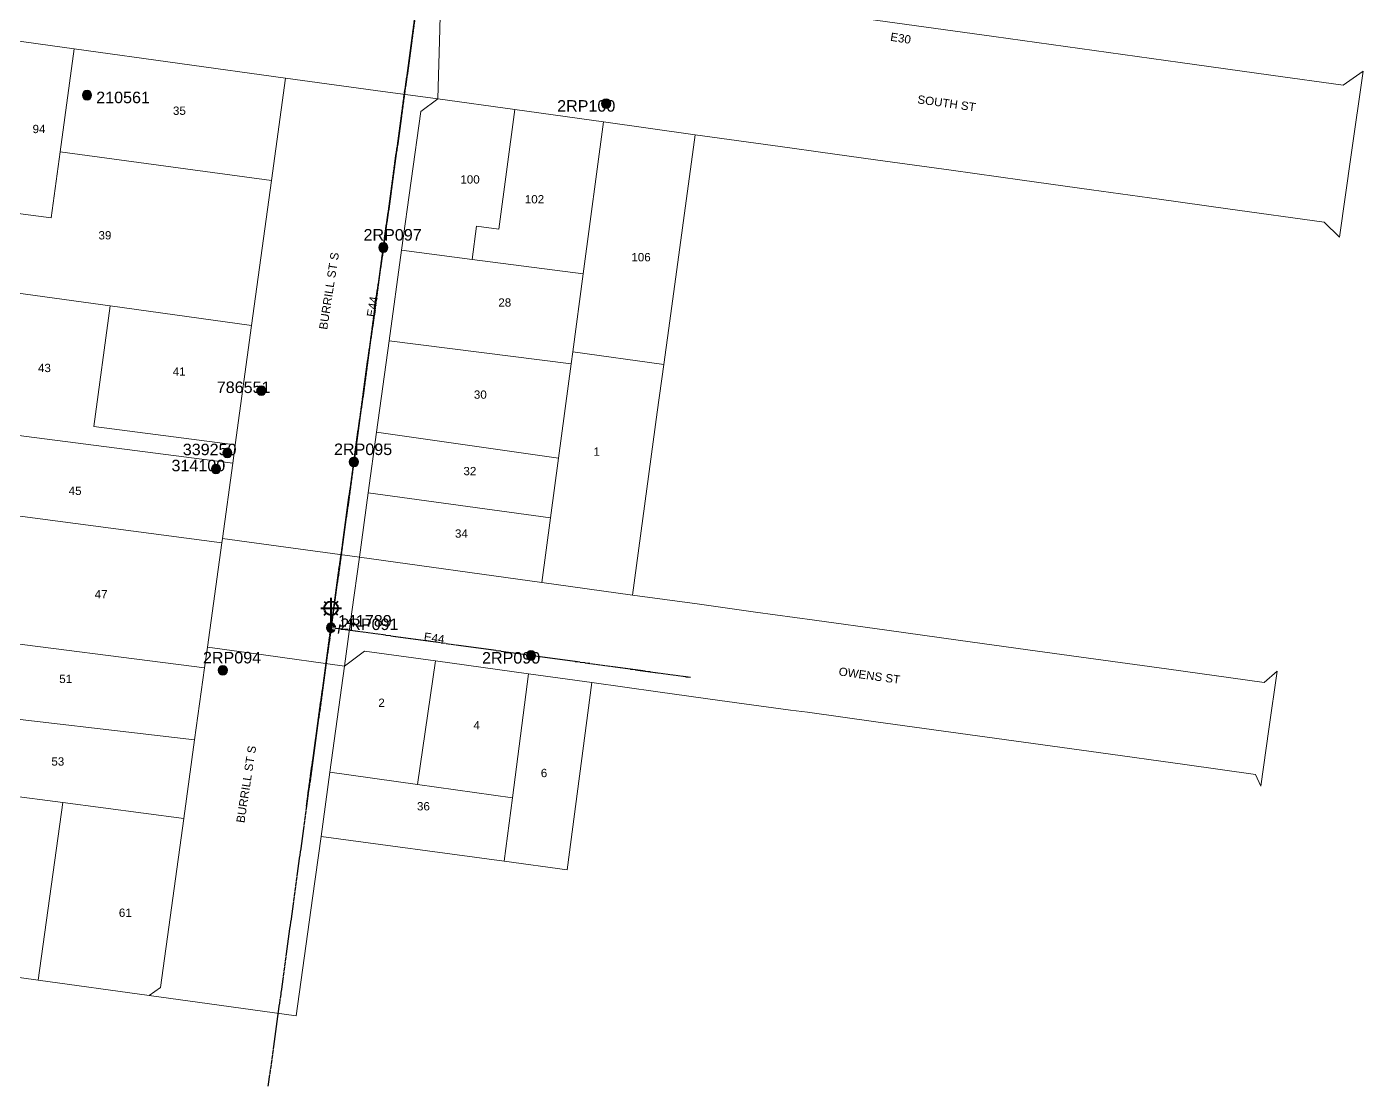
# Model space of a CAD drawing. Header units: metres. Extents: x 270234 to 270904, y 6083797 to 6084440.
# Drawn here: x 270614.3 to 270904.2, y 6083797.1 to 6084027 of the extents above; entities that cross this region are included whole.
import ezdxf
from ezdxf.enums import TextEntityAlignment as Align

# ---------------------------------------------------------------- set-up
doc = ezdxf.new("R2010")
doc.units = ezdxf.units.M
doc.linetypes.add('Cable Exist OH', pattern=[1, 1, 0])
doc.layers.get('0').update_dxf_attribs({"color": 6})
doc.layers.add('Cadastre Land Parcels_SP_EXT', color=9, linetype='Continuous', lineweight=5)
doc.layers.add('Cadastre Roads_SP_EXT', color=9, linetype='Continuous', lineweight=5)
for name, color, linetype in [('Equip_SP_SL_EXT', 7, 'Continuous'), ('Mains_HV_EXT', 7, 'Continuous'), ('Mains_LV_EXT', 7, 'Continuous'), ('Mains_SL_EXT', 7, 'Continuous'), ('SupportsOH_SP_TR_HV_LV_SL_EXT', 7, 'Continuous')]:
    doc.layers.add(name, color=color, linetype=linetype)
doc.styles.add('iecARIAL', font='arial.ttf', dxfattribs={"height": 2})
doc.styles.add('POLE_LABEL', font='arial.ttf')
doc.styles.get("Standard").update_dxf_attribs({"font": 'arial.ttf'})

# ---------------------------------------------------------------- blocks, each defined once
blk = doc.blocks.new('SL_LANTERN_EXT')
at = {"lineweight": 40}
for p, q in [((0, 1.97), (0, 6.47)), ((-2.25, 4.22), (2.25, 4.22)), ((-1.46, 5.68), (-1.06, 5.28)), ((-1.46, 2.76), (-1.06, 3.16)), ((1.46, 5.68), (1.06, 5.28)), ((1.46, 2.76), (1.06, 3.16)), ((0, 0), (0, 2.72))]:
    blk.add_line(p, q, dxfattribs=at)
blk.add_circle((0, 4.22), 1.5, dxfattribs=at)
at = {"style": 'iecARIAL', "flags": 8}
blk.add_attdef('ASSET_NUM', (1.5, 1.5), '', height=2.5, dxfattribs=at)
for tag, p, height, flags in [('OPERATING_VOLTAGE', (0.98, -1.65), 0.2, 9), ('ORIENTATION', (0.98, -1.85), 0.2, 9), ('OWNED_BY', (0.98, -2.05), 0.2, 9), ('STATE', (0.98, -2.25), 0.2, 9), ('CONSTRUCTED_VOLTAGE', (0.98, -0.65), 0.2, 9), ('CONTROL_TYPE', (0.98, -0.85), 0.2, 9), ('LANTERN_PURPOSE', (0.98, -1.05), 0.2, 9), ('LANTERN_TYPE', (0.98, -1.25), 0.2, 9), ('NO_PHASES', (0.98, -1.45), 0.2, 9), ('USAGE', (0.98, -2.45), 0.2, 9), ('CEXIST', (0.98, -2.65), 0.2, 9), ('CNEW', (0.98, -2.85), 0.2, 9), ('CNUMBER', (0.98, -3.05), 0.2, 9), ('LNUMBER', (2.18, -3.25), 2.5, 8), ('CREMOVE', (0.98, -3.25), 0.2, 9), ('CREPLACE', (0.98, -3.45), 0.2, 9), ('LKINGHEIGHT', (0.98, -3.65), 0.2, 9), ('LBRACKET', (0.98, -3.85), 0.2, 9), ('LBRACKETVOCAB', (0.98, -4.05), 0.2, 9), ('LCATEGORY', (0.98, -4.25), 0.2, 9), ('LCHARGE1', (0.98, -4.45), 0.2, 9), ('LCHARGE1PERCENT', (0.98, -4.65), 0.2, 9), ('LCHARGE2', (0.98, -4.85), 0.2, 9), ('LCHARGE2PERCENT', (0.98, -5.05), 0.2, 9), ('LCHARGE3', (0.98, -5.25), 0.2, 9), ('LCHARGE3PERCENT', (0.98, -5.45), 0.2, 9), ('LEXIST', (0.98, -5.65), 0.2, 9), ('LLAMP', (0.98, -5.85), 0.2, 9), ('LLAMPVOCAB', (0.98, -6.05), 0.2, 9), ('LMAST', (0.98, -6.25), 0.2, 9), ('LMASTVOCAB', (0.98, -6.45), 0.2, 9), ('LNEW', (0.98, -6.65), 0.2, 9), ('LANTNUMBER', (0.98, -6.85), 0.2, 9), ('LOUTREACH', (0.98, -7.25), 0.2, 9), ('LOUTREACHVOCAB', (0.98, -7.45), 0.2, 9), ('LRATECODE', (0.98, -7.65), 0.2, 9), ('LREMOVE', (0.98, -7.85), 0.2, 9), ('LREPLACE', (0.98, -8.05), 0.2, 9), ('LTYPE', (0.98, -8.25), 0.2, 9), ('LTYPEVOCAB', (0.98, -8.45), 0.2, 9), ('LEGEND', (0.98, -8.65), 0.2, 9), ('LOCATION', (0.98, -8.85), 0.2, 9), ('STREETNAME', (0.98, -9.25), 0.2, 9), ('SUBURB', (0.98, -9.45), 0.2, 1), ('NOTES', (0.98, -9.05), 0.2, 9)]:
    blk.add_attdef(tag, p, '', height=height, dxfattribs=dict(flags=flags))
blk = doc.blocks.new('POLE_EXT')
blk.add_hatch(color=256).paths.add_polyline_path([(-1, 0, 1), (1, 0, 1)])
blk.add_lwpolyline([(-1, 0, 1), (1, 0, 1)], format="xyb", close=True)
for tag, height, flags, p in [('pNumber', 2.5, 8, (-17.84, 2.07)), ('OWNED_BY', 0.2, 9, (1.35, -0.4)), ('SPECIAL_USE', 0.2, 9, (1.35, -0.8)), ('STATE', 0.2, 9, (1.35, -1)), ('cLV', 0.2, 9, (1.35, -1.4)), ('hDepth', 0.2, 9, (1.35, -1.6)), ('hDia', 0.2, 9, (1.35, -1.8)), ('cHV', 0.2, 9, (1.35, -2)), ('PARENT', 0.2, 9, (1.35, -0.6)), ('USAGE', 0.2, 9, (1.35, -1.2)), ('LBRACKET', 0.2, 9, (1.35, -2.2)), ('LExisting', 0.2, 9, (1.35, -2.4)), ('LANTNUMBER', 0.2, 9, (1.35, -2.6)), ('LOther', 0.2, 9, (1.35, -2.8)), ('cLinedev', 0.2, 9, (1.35, -3.4)), ('pExisting', 0.2, 9, (1.35, -3.8)), ('pFooting', 0.2, 9, (1.35, -4.4)), ('pNew', 0.2, 9, (1.35, -4.6)), ('pRelocate', 0.2, 9, (1.35, -5)), ('pRemove', 0.2, 9, (1.35, -5.2)), ('pReplace', 0.2, 9, (1.35, -5.4)), ('pStay', 0.2, 9, (1.35, -5.6)), ('pType', 0.2, 9, (1.35, -5.8)), ('LRemove', 0.2, 9, (1.35, -3)), ('LEGEND', 0.2, 9, (1.35, -3.2)), ('LOCATION', 0.2, 9, (1.35, -3.6)), ('PFNUMBER', 0.2, 9, (1.35, -4)), ('NEWPFNUMBER', 0.2, 9, (1.35, -4.2)), ('cspan', 0.2, 9, (1.35, -6)), ('STREETNAME', 0.2, 9, (1.35, -6.2)), ('SUBURB', 0.2, 9, (1.35, -6.4)), ('OPERATED_BY', 0.2, 9, (1.36, -7.01)), ('NOTES', 0.2, 9, (1.35, -6.6)), ('MAINTAINED_BY', 0.2, 9, (1.36, -6.81))]:
    blk.add_attdef(tag, text='', height=height, dxfattribs=dict(flags=flags)).set_placement(p, align=Align.MIDDLE_LEFT)
at = {"style": 'POLE_LABEL'}
for tag, height, flags, p in [('ASSET_NUM', 2.5, 8, (2, 2)), ('STRUCTURE_PLANT_NUMBER', 0.2, 9, (1.35, 0.03)), ('STREET_CODE', 0.2, 9, (1.35, -0.2))]:
    blk.add_attdef(tag, text='', height=height, dxfattribs=dict(at, flags=flags)).set_placement(p, align=Align.MIDDLE_LEFT)
at = {"flags": 1}
blk.add_attdef('Z', (1.35, -7.33), '', height=0.2, dxfattribs=at)
blk = doc.blocks.new('End Shackle_EXT')
blk.add_wipeout([(0, 0.25), (1.81, 0.25), (1.82, -0.25), (0, -0.25)])
blk.add_line((1.81, -1), (1.81, 1))
at = {"flags": 1}
blk.add_attdef('Z', (0, 0), '', height=0.2, dxfattribs=at)
at = {"flags": 9}
for tag, p in [('CONNECTOR_TYPE', (0, 0)), ('CONSTRUCTED_VOLTAGE', (0, -0.2)), ('OPERATING_VOLTAGE', (0, -0.6)), ('ORIENTATION', (0, -0.8)), ('OWNED_BY', (0, -1)), ('STATE', (0, -1.2)), ('NO_PHASES', (0, -0.4)), ('USAGE', (0, -1.4)), ('NOTES', (0, -1.6))]:
    blk.add_attdef(tag, text='', height=0.2, dxfattribs=at).set_placement(p, align=Align.MIDDLE_LEFT)

msp = doc.modelspace()

# ---------------------------------------------------------------- linework, layer by layer
at = {"layer": 'Cadastre Land Parcels_SP_EXT', "linetype": 'Continuous'}
for points in [[(270624.63, 6084022.16), (270608.44, 6084024.4), (270603.59, 6083987.57), (270619.64, 6083985.51), (270621.6, 6083999.83), (270624.63, 6084022.16)], [(270670.48, 6084015.81), (270624.63, 6084022.16), (270621.6, 6083999.83), (270667.43, 6083993.59), (270670.48, 6084015.81)], [(270720.21, 6084008.99), (270703.52, 6084011.31), (270699.77, 6084008.55), (270695.64, 6083978.51), (270710.91, 6083976.5), (270711.87, 6083983.67), (270716.72, 6083983.02), (270720.21, 6084008.99)], [(270739.44, 6084006.31), (270720.21, 6084008.99), (270716.72, 6083983.02), (270711.87, 6083983.67), (270710.91, 6083976.5), (270735.02, 6083973.33), (270739.44, 6084006.31)], [(270759.3, 6084003.55), (270739.44, 6084006.31), (270735.02, 6083973.33), (270732.76, 6083956.44), (270752.51, 6083953.69), (270753.79, 6083963.12), (270759.3, 6084003.55)], [(270667.43, 6083993.59), (270621.6, 6083999.83), (270619.64, 6083985.51), (270603.59, 6083987.57), (270601.36, 6083970.69), (270632.45, 6083966.39), (270663.1, 6083962.15), (270667.43, 6083993.59)], [(270710.91, 6083976.5), (270695.64, 6083978.51), (270692.93, 6083958.81), (270732.4, 6083953.79), (270732.76, 6083956.44), (270735.02, 6083973.33), (270710.91, 6083976.5)], [(270601.36, 6083970.69), (270586.39, 6083972.76), (270584.1, 6083955.45), (270582.34, 6083942.2), (270658.99, 6083932.28), (270659.54, 6083936.24), (270628.86, 6083940.22), (270632.45, 6083966.39), (270601.36, 6083970.69)], [(270663.1, 6083962.15), (270632.45, 6083966.39), (270628.86, 6083940.22), (270659.54, 6083936.24), (270663.1, 6083962.15)], [(270732.4, 6083953.79), (270692.93, 6083958.81), (270690.21, 6083939), (270729.67, 6083933.39), (270732.4, 6083953.79)], [(270752.51, 6083953.69), (270732.76, 6083956.44), (270732.4, 6083953.79), (270729.67, 6083933.39), (270727.93, 6083920.39), (270726.05, 6083906.37), (270745.7, 6083903.65), (270751.1, 6083943.3), (270752.51, 6083953.69)], [(270658.99, 6083932.28), (270582.34, 6083942.2), (270580.07, 6083925.12), (270605.68, 6083921.72), (270656.61, 6083914.95), (270656.75, 6083915.94), (270658.99, 6083932.28)], [(270729.67, 6083933.39), (270690.21, 6083939), (270688.39, 6083925.81), (270727.93, 6083920.39), (270729.67, 6083933.39)], [(270727.93, 6083920.39), (270688.39, 6083925.81), (270686.48, 6083911.85), (270726.05, 6083906.37), (270727.93, 6083920.39)], [(270653.5, 6083892.34), (270656.61, 6083914.95), (270605.68, 6083921.72), (270603.6, 6083906.26), (270602, 6083894.4), (270652.88, 6083887.85), (270653.5, 6083892.34)], [(270652.88, 6083887.85), (270602, 6083894.4), (270601.44, 6083890.18), (270599.82, 6083878.16), (270650.73, 6083872.2), (270652.88, 6083887.85)], [(270702.97, 6083889.36), (270687.55, 6083891.5), (270683.23, 6083888.25), (270680.07, 6083865.25), (270699.11, 6083862.54), (270702.97, 6083889.36)], [(270723.15, 6083886.56), (270702.97, 6083889.36), (270699.11, 6083862.54), (270719.66, 6083859.62), (270723.15, 6083886.56)], [(270736.87, 6083884.65), (270723.15, 6083886.56), (270719.66, 6083859.62), (270717.88, 6083845.87), (270731.58, 6083844.01), (270736.87, 6083884.65)], [(270650.73, 6083872.2), (270599.82, 6083878.16), (270599.24, 6083873.89), (270597.62, 6083861.83), (270622.13, 6083858.61), (270648.39, 6083855.15), (270650.73, 6083872.2)], [(270699.11, 6083862.54), (270680.07, 6083865.25), (270678.15, 6083851.29), (270717.88, 6083845.87), (270719.66, 6083859.62), (270699.11, 6083862.54)], [(270622.13, 6083858.61), (270597.62, 6083861.83), (270596.9, 6083856.53), (270594.71, 6083840.2), (270592.46, 6083823.5), (270616.8, 6083820.09), (270622.13, 6083858.61)], [(270648.39, 6083855.15), (270622.13, 6083858.61), (270616.8, 6083820.09), (270640.85, 6083816.72), (270643.35, 6083818.51), (270648.39, 6083855.15)]]:
    msp.add_lwpolyline(points, close=True, dxfattribs=at)
at = {"layer": 'Cadastre Roads_SP_EXT', "linetype": 'Continuous'}
msp.add_lwpolyline([(270704.3, 6084041.5), (270703.92, 6084026.41), (270703.52, 6084011.31), (270720.21, 6084008.99), (270739.44, 6084006.31), (270759.3, 6084003.55), (270779.88, 6084000.69), (270785.97, 6083999.84), (270798.93, 6083998.04), (270814.87, 6083995.83), (270830.27, 6083993.68), (270845.26, 6083991.6), (270859.94, 6083989.56), (270874.87, 6083987.48), (270895.72, 6083984.58), (270899.08, 6083981.29), (270901.64, 6083999.17), (270904.24, 6084017.3), (270899.85, 6084014.3), (270884.18, 6084016.48), (270864.49, 6084019.22), (270824.1, 6084024.84), (270783.74, 6084030.45)], dxfattribs=at)
for points in [[(270703.52, 6084011.31), (270689.99, 6084013.15), (270670.48, 6084015.81), (270667.43, 6083993.59), (270663.1, 6083962.15), (270659.54, 6083936.24), (270658.99, 6083932.28), (270656.75, 6083915.94), (270668.92, 6083914.26), (270686.48, 6083911.85), (270688.39, 6083925.81), (270690.21, 6083939), (270692.93, 6083958.81), (270695.64, 6083978.51), (270699.77, 6084008.55), (270703.52, 6084011.31)], [(270726.05, 6083906.37), (270686.48, 6083911.85), (270684.84, 6083899.98), (270683.23, 6083888.25), (270687.55, 6083891.5), (270702.97, 6083889.36), (270723.15, 6083886.56), (270736.87, 6083884.65), (270751.2, 6083882.66), (270764.63, 6083880.8), (270780.02, 6083878.66), (270783.66, 6083878.23), (270798.52, 6083876.17), (270814.8, 6083873.91), (270830.57, 6083871.72), (270846.78, 6083869.47), (270865.54, 6083866.86), (270880.88, 6083864.73), (270882, 6083862.19), (270883.77, 6083874.57), (270885.57, 6083887.13), (270882.71, 6083884.68), (270861.52, 6083887.61), (270846.23, 6083889.73), (270831.44, 6083891.77), (270816.39, 6083893.86), (270800.9, 6083896), (270785.19, 6083898.18), (270772.4, 6083899.95), (270759.72, 6083901.71), (270745.7, 6083903.65), (270726.05, 6083906.37)], [(270683.23, 6083888.25), (270665.68, 6083890.67), (270653.5, 6083892.34), (270652.88, 6083887.85), (270650.73, 6083872.2), (270648.39, 6083855.15), (270643.35, 6083818.51), (270640.85, 6083816.72), (270653.93, 6083814.93), (270672.79, 6083812.34), (270676.31, 6083837.91), (270678.15, 6083851.29), (270680.07, 6083865.25), (270683.23, 6083888.25)]]:
    msp.add_lwpolyline(points, close=True, dxfattribs=at)
at = {"layer": 'Mains_LV_EXT', "linetype": 'Cable Exist OH'}
for points in [[(270699.8, 6084038.09), (270691.68, 6083979.07)], [(270691.68, 6083979.07), (270685.28, 6083932.53)], [(270758.27, 6083885.75), (270723.7, 6083890.53)]]:
    msp.add_lwpolyline(points, dxfattribs=at)

# ---------------------------------------------------------------- block references
at = {"layer": 'Equip_SP_SL_EXT'}
ref = msp.add_blockref('SL_LANTERN_EXT', (270680.33, 6083896.56), dxfattribs=at)
ref.add_attrib('ASSET_NUM', '141789', dxfattribs={"layer": '0', "height": 2.5, "rotation": 0.0229, "style": 'iecARIAL'}).set_placement((270681.83, 6083898.06), align=Align.MIDDLE_LEFT)
at = {"layer": 'SupportsOH_SP_TR_HV_LV_SL_EXT'}
ref = msp.add_blockref('POLE_EXT', (270627.39, 6084012.13), dxfattribs=at)
ref.add_attrib('ASSET_NUM', '210561', dxfattribs={"layer": '0', "height": 2.5, "style": 'POLE_LABEL'}).set_placement((270629.39, 6084012.88), align=Align.TOP_LEFT)
ref = msp.add_blockref('POLE_EXT', (270739.99, 6084010.29), dxfattribs=at)
ref.add_attrib('ASSET_NUM', '2RP100', dxfattribs={"layer": '0', "height": 2.5, "style": 'POLE_LABEL'}).set_placement((270741.99, 6084011.04), align=Align.TOP_RIGHT)
ref = msp.add_blockref('POLE_EXT', (270691.68, 6083979.07), dxfattribs=at)
ref.add_attrib('ASSET_NUM', '2RP097', dxfattribs={"layer": '0', "height": 2.5, "style": 'POLE_LABEL'}).set_placement((270693.68, 6083979.82), align=Align.BOTTOM_CENTER)
ref = msp.add_blockref('POLE_EXT', (270665.19, 6083947.99), dxfattribs=at)
ref.add_attrib('ASSET_NUM', '786551', dxfattribs={"layer": '0', "height": 2.5, "style": 'POLE_LABEL'}).set_placement((270667.19, 6083948.74), align=Align.MIDDLE_RIGHT)
ref = msp.add_blockref('POLE_EXT', (270657.82, 6083934.49), dxfattribs=at)
ref.add_attrib('ASSET_NUM', '339250', dxfattribs={"layer": '0', "height": 2.5, "style": 'POLE_LABEL'}).set_placement((270659.82, 6083935.24), align=Align.MIDDLE_RIGHT)
ref = msp.add_blockref('POLE_EXT', (270685.28, 6083932.53), dxfattribs=at)
ref.add_attrib('ASSET_NUM', '2RP095', dxfattribs={"layer": '0', "height": 2.5, "style": 'POLE_LABEL'}).set_placement((270687.28, 6083933.28), align=Align.BOTTOM_CENTER)
ref = msp.add_blockref('POLE_EXT', (270655.37, 6083931.01), dxfattribs=at)
ref.add_attrib('ASSET_NUM', '314100', dxfattribs={"layer": '0', "height": 2.5, "style": 'POLE_LABEL'}).set_placement((270657.37, 6083931.76), align=Align.MIDDLE_RIGHT)
ref = msp.add_blockref('POLE_EXT', (270680.33, 6083896.56), dxfattribs=at)
ref.add_attrib('ASSET_NUM', '2RP091', dxfattribs={"layer": '0', "height": 2.5, "style": 'POLE_LABEL'}).set_placement((270682.33, 6083897.31), align=Align.MIDDLE_LEFT)
ref = msp.add_blockref('POLE_EXT', (270656.85, 6083887.32), dxfattribs=at)
ref.add_attrib('ASSET_NUM', '2RP094', dxfattribs={"layer": '0', "height": 2.5, "style": 'POLE_LABEL'}).set_placement((270658.85, 6083888.07), align=Align.BOTTOM_CENTER)
ref = msp.add_blockref('POLE_EXT', (270723.7, 6083890.53), dxfattribs=at)
ref.add_attrib('ASSET_NUM', '2RP090', dxfattribs={"layer": '0', "height": 2.5, "style": 'POLE_LABEL'}).set_placement((270725.7, 6083891.28), align=Align.TOP_RIGHT)

# ---------------------------------------------------------------- texts
at = {"layer": 'Cadastre Land Parcels_SP_EXT'}
for s, p in [('35', (270646.03, 6084007.85)), ('94', (270615.58, 6084003.89)), ('100', (270708.38, 6083992.94)), ('102', (270722.36, 6083988.64)), ('39', (270629.88, 6083980.82)), ('106', (270745.47, 6083976.07)), ('28', (270716.61, 6083966.23)), ('43', (270616.75, 6083952.03)), ('41', (270645.99, 6083951.25)), ('30', (270711.31, 6083946.25)), ('1', (270737.27, 6083933.88)), ('32', (270709.05, 6083929.65)), ('45', (270623.41, 6083925.37)), ('34', (270707.21, 6083916.1)), ('47', (270629.05, 6083902.92)), ('51', (270621.37, 6083884.56)), ('2', (270690.58, 6083879.38)), ('4', (270711.22, 6083874.52)), ('53', (270619.66, 6083866.64)), ('6', (270725.83, 6083864.14)), ('36', (270698.97, 6083856.92)), ('61', (270634.3, 6083833.82))]:
    msp.add_text(s, height=1.8, dxfattribs=at).set_placement(p)
at = {"layer": 'Cadastre Roads_SP_EXT'}
for s, rotation, p in [('SOUTH ST', 352.0834, (270807.44, 6084010.36)), ('BURRILL ST S', 81.2093, (270679.48, 6083961.15)), ('OWENS ST', 352.1168, (270790.36, 6083886.22)), ('BURRILL ST S', 81.2158, (270661.53, 6083854.11))]:
    msp.add_text(s, height=1.8, rotation=rotation, dxfattribs=at).set_placement(p)
at = {"layer": 'Mains_LV_EXT'}
for s, rotation, p in [('E30', 350.9215, (270801.54, 6084023.95)), ('E44', 81.0448, (270689.82, 6083963.89)), ('E44', 352.093, (270700.37, 6083893.77))]:
    msp.add_text(s, height=1.8, rotation=rotation, dxfattribs=at).set_placement(p)

# ---------------------------------------------------------------- next in the draw order: block references
at = {"layer": 'Mains_LV_EXT', "rotation": 350.9318515438735}
msp.add_blockref('End Shackle_EXT', (270680.33, 6083896.56), dxfattribs=at)

# ---------------------------------------------------------------- next in the draw order: block references
at = {"layer": 'Mains_SL_EXT', "rotation": 350.9318515438735}
msp.add_blockref('End Shackle_EXT', (270680.33, 6083896.56), dxfattribs=at)

# ---------------------------------------------------------------- next in the draw order: linework, layer by layer
at = {"layer": 'Mains_HV_EXT', "linetype": 'Cable Exist OH'}
msp.add_lwpolyline([(270675, 6083857.87), (270699.8, 6084038.09)], dxfattribs=at)
at = {"layer": 'Mains_LV_EXT', "linetype": 'Cable Exist OH'}
for points in [[(270685.28, 6083932.53), (270680.33, 6083896.56)], [(270680.33, 6083896.56), (270675.32, 6083860.68)], [(270723.7, 6083890.53), (270680.33, 6083896.56)]]:
    msp.add_lwpolyline(points, dxfattribs=at)
at = {"layer": 'Mains_SL_EXT', "linetype": 'Cable Exist OH'}
for points in [[(270699.8, 6084038.09), (270691.68, 6083979.07), (270685.28, 6083932.53), (270680.33, 6083896.56)], [(270680.33, 6083896.56), (270675.01, 6083857.87), (270669.4, 6083817.06), (270666.65, 6083797.06)], [(270758.27, 6083885.73), (270723.7, 6083890.53), (270680.33, 6083896.56)]]:
    msp.add_lwpolyline(points, dxfattribs=at)

doc.saveas('drawing.dxf')
